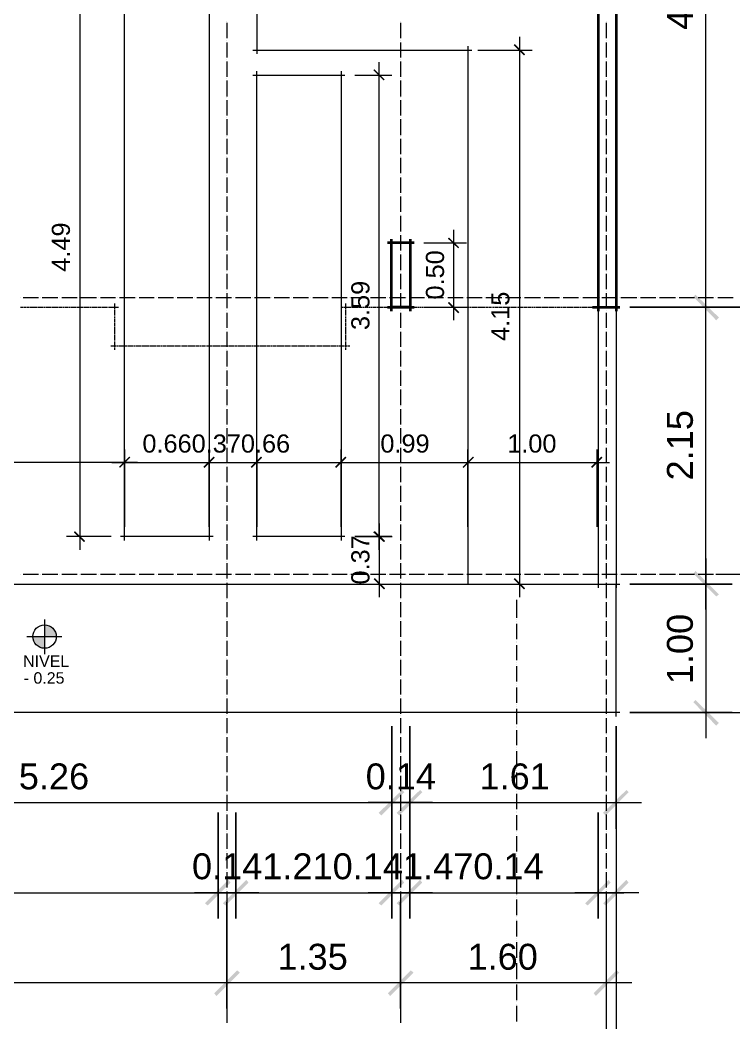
# Model space of a CAD drawing. Header units: millimetres. Extents: x 0 to 51.9, y -1.9 to 29.7.
# Drawn here: x 12.84 to 18.39, y 4.64 to 12.43 of the extents above; entities that cross this region are included whole.
import ezdxf

# ---------------------------------------------------------------- set-up
doc = ezdxf.new("R2010")
doc.units = ezdxf.units.MM
for name, color, linetype in [('PDF_0', 7, 'Continuous'), ('PDF_Arquitectura', 7, 'Continuous'), ('PDF_Ejes', 7, 'Continuous'), ('PDF_Muros', 7, 'Continuous'), ('PDF_Niveles', 2, 'Continuous'), ('PDF_Text', 7, 'Continuous')]:
    doc.layers.add(name, color=color, linetype=linetype)
doc.styles.add('PDF ArialMT', font='arial.ttf')

msp = doc.modelspace()

# ---------------------------------------------------------------- hatches: boundary and pattern name
at = {"layer": 'PDF_0', "transparency": 33554559}
for points in [[(16.7559, 12.1542), (16.7644, 12.1626), (16.6839, 12.2431), (16.6755, 12.2346)], [(15.6637, 11.9594), (15.6721, 11.9679), (15.5917, 12.0483), (15.5832, 12.0399)], [(16.2437, 10.6555), (16.2521, 10.664), (16.1717, 10.7402), (16.1632, 10.7317)], [(18.2715, 10.1179), (18.0894, 10.2957), (18.0725, 10.2788), (18.2503, 10.0967)], [(16.1717, 10.2407), (16.1632, 10.2322), (16.2437, 10.1518), (16.2521, 10.1602)], [(13.6147, 8.9495), (13.6951, 9.0299), (13.6867, 9.0384), (13.6062, 8.9579)], [(14.2709, 8.9495), (14.3513, 9.0299), (14.3429, 9.0384), (14.2624, 8.9579)], [(14.6392, 8.9495), (14.7196, 9.0299), (14.7112, 9.0384), (14.6307, 8.9579)], [(15.2954, 8.9495), (15.3758, 9.0299), (15.3673, 9.0384), (15.2869, 8.9579)], [(16.286, 8.9495), (16.3664, 9.0299), (16.358, 9.0384), (16.2775, 8.9579)], [(17.2766, 8.9579), (17.2851, 8.9495), (17.3655, 9.0299), (17.3571, 9.0384)], [(13.2633, 8.4584), (13.2549, 8.4499), (13.3353, 8.3737), (13.3438, 8.3822)], [(15.5917, 8.4584), (15.5832, 8.4499), (15.6637, 8.3737), (15.6721, 8.3822)], [(15.6679, 8.3737), (15.6764, 8.3822), (15.5959, 8.4584), (15.5875, 8.4499)], [(18.2715, 7.9673), (18.0894, 8.1493), (18.0725, 8.1282), (18.2503, 7.9504)], [(15.5959, 8.0943), (15.5875, 8.0858), (15.6679, 8.0054), (15.6764, 8.0139)], [(16.6839, 8.0943), (16.6755, 8.0858), (16.7559, 8.0054), (16.7644, 8.0139)], [(18.0894, 7.146), (18.0725, 7.1291), (18.2503, 6.9471), (18.2715, 6.9682)], [(15.8076, 6.4475), (15.6256, 6.2697), (15.6467, 6.2485), (15.8246, 6.4306)], [(15.7865, 6.2485), (15.9643, 6.4306), (15.9473, 6.4475), (15.7653, 6.2697)], [(17.3698, 6.2697), (17.3909, 6.2485), (17.5687, 6.4306), (17.5518, 6.4475)], [(14.4572, 5.749), (14.2751, 5.567), (14.2963, 5.55), (14.4741, 5.7278)], [(14.436, 5.55), (14.6138, 5.7278), (14.5969, 5.749), (14.4148, 5.567)], [(15.8076, 5.749), (15.6256, 5.567), (15.6467, 5.55), (15.8246, 5.7278)], [(15.7865, 5.55), (15.9643, 5.7278), (15.9473, 5.749), (15.7653, 5.567)], [(17.4121, 5.749), (17.2301, 5.567), (17.2512, 5.55), (17.429, 5.7278)], [(17.5687, 5.7278), (17.5518, 5.749), (17.3698, 5.567), (17.3909, 5.55)], [(14.5249, 5.0462), (14.3471, 4.8684), (14.364, 4.8473), (14.5461, 5.0293)], [(15.8754, 5.0462), (15.6976, 4.8684), (15.7145, 4.8473), (15.8965, 5.0293)], [(17.2978, 4.8684), (17.3147, 4.8473), (17.4968, 5.0293), (17.4756, 5.0462)]]:
    msp.add_hatch(color=256, dxfattribs=at).paths.add_polyline_path(points)
at = {"layer": 'PDF_Arquitectura', "true_color": 0x404040, "transparency": 33554559}
h = msp.add_hatch(color=250, dxfattribs=at)
h.paths.add_polyline_path([(13.0263, 7.6371), (12.9374, 7.6371), (12.9374, 7.6202), (12.9416, 7.6075), (12.9501, 7.5905), (12.9585, 7.5778), (12.9797, 7.5567), (12.9966, 7.5524), (13.0093, 7.5482), (13.0263, 7.5482)])
h.paths.add_polyline_path([(13.0432, 7.726), (13.0263, 7.726), (13.0263, 7.6371), (13.1152, 7.6371), (13.1152, 7.654), (13.1109, 7.6667), (13.0855, 7.7048), (13.0728, 7.7133), (13.0559, 7.7218)])

# ---------------------------------------------------------------- linework, layer by layer
at = {"layer": 'PDF_Arquitectura', "color": 250, "lineweight": 18, "true_color": 0x404040}
for points in [[(18.1699, 9.9994), (18.1699, 15.2488)], [(13.3014, 13.0009), (13.3014, 8.3145)], [(16.722, 7.9461), (16.722, 12.2981)], [(16.3961, 12.1965), (16.8194, 12.1965)], [(15.6298, 8.3145), (15.6298, 12.1034)], [(15.4393, 12.0018), (15.7272, 12.0018)], [(16.2098, 10.0967), (16.2098, 10.7995)], [(15.977, 10.6979), (16.3072, 10.6979)], [(18.1699, 7.8488), (18.1699, 10.3973)], [(15.977, 10.1983), (16.3072, 10.1983)], [(17.3232, 8.4923), (17.3232, 9.0934)], [(13.7502, 8.9918), (10.5201, 8.9918)], [(13.5512, 8.9918), (14.4064, 8.9918)], [(14.2074, 8.9918), (14.7747, 8.9918)], [(14.5757, 8.9918), (15.4351, 8.9918)], [(15.2319, 8.9918), (16.4215, 8.9918)], [(16.2225, 8.9918), (17.4206, 8.9918)], [(15.6298, 8.5177), (15.6298, 7.9461)], [(13.547, 8.4161), (13.1998, 8.4161)], [(15.7272, 8.4161), (15.4393, 8.4161), (15.7314, 8.4161)], [(18.1699, 8.2467), (18.1699, 6.8497)], [(18.2461, 8.1239), (19.0716, 8.1239)], [(15.4393, 8.0477), (15.7314, 8.0477)], [(16.3961, 8.0477), (16.8194, 8.0477)], [(18.3731, 7.0487), (17.5772, 7.0487), (21.1714, 7.0487)], [(17.4714, 6.1469), (17.4714, 6.9428), (17.4714, 3.3783)], [(10.2703, 6.3501), (15.9262, 6.3501)], [(16.0447, 6.3501), (15.8669, 6.3501), (15.7272, 6.3501), (15.5451, 6.3501)], [(15.6679, 6.3501), (17.6703, 6.3501)], [(17.4714, 6.2739), (17.4714, 5.4484)], [(10.41, 5.6474), (14.5757, 5.6474)], [(14.6942, 5.6474), (14.5164, 5.6474), (14.3767, 5.6474), (14.1947, 5.6474)], [(14.3175, 5.6474), (15.9262, 5.6474)], [(16.0447, 5.6474), (15.8669, 5.6474), (15.7272, 5.6474), (15.5451, 5.6474)], [(15.6679, 5.6474), (17.5306, 5.6474)], [(17.6492, 5.6474), (17.4714, 5.6474), (17.3317, 5.6474), (17.1496, 5.6474)], [(17.3952, 5.5754), (17.3952, 4.7499)], [(14.6477, 4.9489), (10.3423, 4.9489)], [(15.9981, 4.9489), (14.2455, 4.9489)], [(17.5941, 4.9489), (15.5959, 4.9489)], [(17.3952, 4.8727), (17.3952, 4.0472)]]:
    msp.add_lwpolyline(points, dxfattribs=at)
for points in [[(18.3731, 10.1983), (17.5772, 10.1983)], [(19.0716, 10.1983), (18.2461, 10.1983)], [(13.6486, 9.0934), (13.6486, 8.4923)], [(14.309, 9.0934), (14.309, 8.4923)], [(14.6773, 9.0934), (14.6773, 8.4923)], [(15.3335, 9.0934), (15.3335, 8.4923)], [(16.3199, 9.0934), (16.3199, 8.4923)], [(18.3731, 8.0477), (17.5772, 8.0477)], [(15.7272, 6.1469), (15.7272, 6.9428)], [(15.8669, 6.1469), (15.8669, 6.9428)], [(14.3767, 5.4484), (14.3767, 6.2739)], [(14.5164, 5.4484), (14.5164, 6.2739)], [(15.7272, 5.4484), (15.7272, 6.2739)], [(15.8669, 5.4484), (15.8669, 6.2739)], [(17.3317, 5.4484), (17.3317, 6.2739)], [(14.4445, 4.7499), (14.4445, 5.5754)], [(15.7949, 4.7499), (15.7949, 5.5754)]]:
    msp.add_lwpolyline(points, close=True, dxfattribs=at)
at = {"layer": 'PDF_Arquitectura', "lineweight": 5}
for points in [[(16.6966, 7.925), (16.6966, 7.7853)], [(16.6966, 7.7683), (16.6966, 7.7683)], [(16.6966, 7.7556), (16.6966, 7.7556)], [(16.6966, 7.7387), (16.6966, 7.6202)], [(16.6966, 7.6032), (16.6966, 7.6032)], [(16.6966, 7.5905), (16.6966, 7.5905)], [(16.6966, 7.5736), (16.6966, 7.4551)], [(16.6966, 7.4381), (16.6966, 7.4381)], [(16.6966, 7.4254), (16.6966, 7.4254)], [(16.6966, 7.4085), (16.6966, 7.29)], [(16.6966, 7.273), (16.6966, 7.273)], [(16.6966, 7.2603), (16.6966, 7.2603)], [(16.6966, 7.2434), (16.6966, 7.1249)], [(16.6966, 7.1079), (16.6966, 7.1079)], [(16.6966, 7.0952), (16.6966, 7.0952)], [(16.6966, 7.0783), (16.6966, 6.9598)], [(16.6966, 6.9428), (16.6966, 6.9428)], [(16.6966, 6.9301), (16.6966, 6.9301)], [(16.6966, 6.9132), (16.6966, 6.7947)], [(16.6966, 6.7777), (16.6966, 6.7777)], [(16.6966, 6.765), (16.6966, 6.765)], [(16.6966, 6.7481), (16.6966, 6.6295)], [(16.6966, 6.6126), (16.6966, 6.6126)], [(16.6966, 6.5999), (16.6966, 6.5999)], [(16.6966, 6.583), (16.6966, 6.4644)], [(16.6966, 6.4475), (16.6966, 6.4475)], [(16.6966, 6.4348), (16.6966, 6.4348)], [(16.6966, 6.4179), (16.6966, 6.2993)], [(16.6966, 6.2824), (16.6966, 6.2824)], [(16.6966, 6.2697), (16.6966, 6.2697)], [(16.6966, 6.2528), (16.6966, 6.1342)], [(16.6966, 6.1215), (16.6966, 6.1215)], [(16.6966, 6.1046), (16.6966, 6.1046)], [(16.6966, 6.0877), (16.6966, 5.9691)], [(16.6966, 5.9564), (16.6966, 5.9564)], [(16.6966, 5.9395), (16.6966, 5.9395)], [(16.6966, 5.9226), (16.6966, 5.804)], [(16.6966, 5.7913), (16.6966, 5.7913)], [(16.6966, 5.7744), (16.6966, 5.7744)], [(16.6966, 5.7575), (16.6966, 5.6389)], [(16.6966, 5.6262), (16.6966, 5.6262)], [(16.6966, 5.6093), (16.6966, 5.6093)], [(16.6966, 5.5966), (16.6966, 5.4738)], [(16.6966, 5.4611), (16.6966, 5.4611)], [(16.6966, 5.4442), (16.6966, 5.4442)], [(16.6966, 5.4315), (16.6966, 5.3087)], [(16.6966, 5.296), (16.6966, 5.296)], [(16.6966, 5.2791), (16.6966, 5.2791)], [(16.6966, 5.2664), (16.6966, 5.1436)], [(16.6966, 5.1309), (16.6966, 5.1309)], [(16.6966, 5.114), (16.6966, 5.114)], [(16.6966, 5.1013), (16.6966, 4.9785)], [(16.6966, 4.9658), (16.6966, 4.9658)], [(16.6966, 4.9489), (16.6966, 4.9489)], [(16.6966, 4.9362), (16.6966, 4.8134)], [(16.6966, 4.8007), (16.6966, 4.8007)], [(16.6966, 4.7838), (16.6966, 4.7838)], [(16.6966, 4.7711), (16.6966, 4.6483)]]:
    msp.add_lwpolyline(points, dxfattribs=at)
at = {"layer": 'PDF_Arquitectura', "color": 250, "lineweight": 9, "true_color": 0x404040}
for points in [[(13.0263, 7.7726), (13.0263, 7.5016)], [(13.1617, 7.6371), (12.8908, 7.6371)]]:
    msp.add_lwpolyline(points, dxfattribs=at)
at = {"layer": 'PDF_Arquitectura', "color": 250, "lineweight": 18, "true_color": 0x404040}
msp.add_circle((13.0284, 7.6392), 0.091, dxfattribs=at)
at = {"layer": 'PDF_Ejes', "lineweight": 9}
for points in [[(14.4445, 12.4209), (14.4445, 12.4209)], [(14.4445, 12.4082), (14.4445, 12.2896)], [(15.7949, 12.4209), (15.7949, 12.4209)], [(15.7949, 12.4082), (15.7949, 12.2896)], [(17.3952, 12.4209), (17.3952, 12.4209)], [(17.3952, 12.4082), (17.3952, 12.2896)], [(14.4445, 12.2727), (14.4445, 12.2727)], [(14.4445, 12.2558), (14.4445, 12.1372)], [(15.7949, 12.2727), (15.7949, 12.2727)], [(15.7949, 12.2558), (15.7949, 12.1372)], [(17.3952, 12.2727), (17.3952, 12.2727)], [(17.3952, 12.2558), (17.3952, 12.1372)], [(14.4445, 12.1245), (14.4445, 12.1245)], [(14.4445, 12.1076), (14.4445, 11.9891)], [(15.7949, 12.1245), (15.7949, 12.1245)], [(15.7949, 12.1076), (15.7949, 11.9891)], [(17.3952, 12.1245), (17.3952, 12.1245)], [(17.3952, 12.1076), (17.3952, 11.9891)], [(14.4445, 11.9721), (14.4445, 11.9721)], [(14.4445, 11.9594), (14.4445, 11.8367)], [(15.7949, 11.9721), (15.7949, 11.9721)], [(15.7949, 11.9594), (15.7949, 11.8367)], [(17.3952, 11.9721), (17.3952, 11.9721)], [(17.3952, 11.9594), (17.3952, 11.8367)], [(14.4445, 11.824), (14.4445, 11.824)], [(14.4445, 11.807), (14.4445, 11.6885)], [(15.7949, 11.824), (15.7949, 11.824)], [(15.7949, 11.807), (15.7949, 11.6885)], [(17.3952, 11.824), (17.3952, 11.824)], [(17.3952, 11.807), (17.3952, 11.6885)], [(14.4445, 11.6716), (14.4445, 11.6716)], [(14.4445, 11.6589), (14.4445, 11.5361)], [(15.7949, 11.6716), (15.7949, 11.6716)], [(15.7949, 11.6589), (15.7949, 11.5361)], [(17.3952, 11.6716), (17.3952, 11.6716)], [(17.3952, 11.6589), (17.3952, 11.5361)], [(14.4445, 11.5234), (14.4445, 11.5234)], [(14.4445, 11.5065), (14.4445, 11.3879)], [(15.7949, 11.5234), (15.7949, 11.5234)], [(15.7949, 11.5065), (15.7949, 11.3879)], [(17.3952, 11.5234), (17.3952, 11.5234)], [(17.3952, 11.5065), (17.3952, 11.3879)], [(14.4445, 11.371), (14.4445, 11.371)], [(14.4445, 11.3583), (14.4445, 11.2398)], [(15.7949, 11.371), (15.7949, 11.371)], [(15.7949, 11.3583), (15.7949, 11.2398)], [(17.3952, 11.371), (17.3952, 11.371)], [(17.3952, 11.3583), (17.3952, 11.2398)], [(14.4445, 11.2228), (14.4445, 11.2228)], [(15.7949, 11.2228), (15.7949, 11.2228)], [(17.3952, 11.2228), (17.3952, 11.2228)], [(14.4445, 11.2059), (14.4445, 11.0873)], [(15.7949, 11.2059), (15.7949, 11.0873)], [(17.3952, 11.2059), (17.3952, 11.0873)], [(14.4445, 11.0746), (14.4445, 11.0746)], [(15.7949, 11.0746), (15.7949, 11.0746)], [(17.3952, 11.0746), (17.3952, 11.0746)], [(14.4445, 11.0577), (14.4445, 10.9392)], [(15.7949, 11.0577), (15.7949, 10.9392)], [(17.3952, 11.0577), (17.3952, 10.9392)], [(14.4445, 10.9222), (14.4445, 10.9222)], [(14.4445, 10.9095), (14.4445, 10.7868)], [(15.7949, 10.9222), (15.7949, 10.9222)], [(15.7949, 10.9095), (15.7949, 10.7868)], [(17.3952, 10.9222), (17.3952, 10.9222)], [(17.3952, 10.9095), (17.3952, 10.7868)], [(14.4445, 10.7741), (14.4445, 10.7741)], [(14.4445, 10.7571), (14.4445, 10.6386)], [(15.7949, 10.7741), (15.7949, 10.7741)], [(15.7949, 10.7571), (15.7949, 10.6386)], [(17.3952, 10.7741), (17.3952, 10.7741)], [(17.3952, 10.7571), (17.3952, 10.6386)], [(14.4445, 10.6217), (14.4445, 10.6217)], [(14.4445, 10.609), (14.4445, 10.4862)], [(15.7949, 10.6217), (15.7949, 10.6217)], [(15.7949, 10.609), (15.7949, 10.4862)], [(17.3952, 10.6217), (17.3952, 10.6217)], [(17.3952, 10.609), (17.3952, 10.4862)], [(14.4445, 10.4735), (14.4445, 10.4735)], [(14.4445, 10.4566), (14.4445, 10.338)], [(15.7949, 10.4735), (15.7949, 10.4735)], [(15.7949, 10.4566), (15.7949, 10.338)], [(17.3952, 10.4735), (17.3952, 10.4735)], [(17.3952, 10.4566), (17.3952, 10.338)], [(14.4445, 10.3211), (14.4445, 10.3211)], [(14.4445, 10.3084), (14.4445, 10.1899)], [(15.7949, 10.3211), (15.7949, 10.3211)], [(15.7949, 10.3084), (15.7949, 10.1899)], [(17.3952, 10.3211), (17.3952, 10.3211)], [(17.3952, 10.3084), (17.3952, 10.1899)], [(12.8442, 10.2745), (12.8442, 10.2745)], [(12.8612, 10.2745), (12.9797, 10.2745)], [(12.9966, 10.2745), (12.9966, 10.2745)], [(13.0093, 10.2745), (13.1321, 10.2745)], [(13.1448, 10.2745), (13.1448, 10.2745)], [(13.1617, 10.2745), (13.2803, 10.2745)], [(13.2972, 10.2745), (13.2972, 10.2745)], [(13.3099, 10.2745), (13.4327, 10.2745)], [(13.4454, 10.2745), (13.4454, 10.2745)], [(13.4623, 10.2745), (13.5808, 10.2745)], [(13.5978, 10.2745), (13.5978, 10.2745)], [(13.6105, 10.2745), (13.7332, 10.2745)], [(13.7459, 10.2745), (13.7459, 10.2745)], [(13.7629, 10.2745), (13.8814, 10.2745)], [(13.8983, 10.2745), (13.8983, 10.2745)], [(13.911, 10.2745), (14.0296, 10.2745)], [(14.0465, 10.2745), (14.0465, 10.2745)], [(14.0592, 10.2745), (14.182, 10.2745)], [(14.1947, 10.2745), (14.1947, 10.2745)], [(14.2116, 10.2745), (14.3302, 10.2745)], [(14.3471, 10.2745), (14.3471, 10.2745)], [(14.3598, 10.2745), (14.4826, 10.2745)], [(14.4953, 10.2745), (14.4953, 10.2745)], [(14.5122, 10.2745), (14.6307, 10.2745)], [(14.6477, 10.2745), (14.6477, 10.2745)], [(14.6604, 10.2745), (14.7831, 10.2745)], [(14.7958, 10.2745), (14.7958, 10.2745)], [(14.8128, 10.2745), (14.9313, 10.2745)], [(14.9482, 10.2745), (14.9482, 10.2745)], [(14.9609, 10.2745), (15.0795, 10.2745)], [(15.0964, 10.2745), (15.0964, 10.2745)], [(15.1133, 10.2745), (15.2319, 10.2745)], [(15.2446, 10.2745), (15.2446, 10.2745)], [(15.2615, 10.2745), (15.38, 10.2745)], [(15.397, 10.2745), (15.397, 10.2745)], [(15.4097, 10.2745), (15.5324, 10.2745)], [(15.5451, 10.2745), (15.5451, 10.2745)], [(15.5621, 10.2745), (15.6806, 10.2745)], [(15.6976, 10.2745), (15.6976, 10.2745)], [(15.7103, 10.2745), (15.833, 10.2745)], [(15.8457, 10.2745), (15.8457, 10.2745)], [(15.8627, 10.2745), (15.9812, 10.2745)], [(15.9981, 10.2745), (15.9981, 10.2745)], [(16.0108, 10.2745), (16.1294, 10.2745)], [(16.1463, 10.2745), (16.1463, 10.2745)], [(16.1632, 10.2745), (16.2818, 10.2745)], [(16.2945, 10.2745), (16.2945, 10.2745)], [(16.3114, 10.2745), (16.4299, 10.2745)], [(16.4469, 10.2745), (16.4469, 10.2745)], [(16.4596, 10.2745), (16.5823, 10.2745)], [(16.595, 10.2745), (16.595, 10.2745)], [(16.612, 10.2745), (16.7305, 10.2745)], [(16.7474, 10.2745), (16.7474, 10.2745)], [(16.7601, 10.2745), (16.8829, 10.2745)], [(16.8956, 10.2745), (16.8956, 10.2745)], [(16.9125, 10.2745), (17.0311, 10.2745)], [(17.048, 10.2745), (17.048, 10.2745)], [(17.0607, 10.2745), (17.1792, 10.2745)], [(17.1962, 10.2745), (17.1962, 10.2745)], [(17.2131, 10.2745), (17.3317, 10.2745)], [(17.3444, 10.2745), (17.3444, 10.2745)], [(17.3613, 10.2745), (17.4798, 10.2745)], [(17.4968, 10.2745), (17.4968, 10.2745)], [(17.5095, 10.2745), (17.6322, 10.2745)], [(17.6449, 10.2745), (17.6449, 10.2745)], [(17.6619, 10.2745), (17.7804, 10.2745)], [(17.7973, 10.2745), (17.7973, 10.2745)], [(17.81, 10.2745), (17.9328, 10.2745)], [(17.9455, 10.2745), (17.9455, 10.2745)], [(17.9624, 10.2745), (18.081, 10.2745)], [(18.0979, 10.2745), (18.0979, 10.2745)], [(18.1106, 10.2745), (18.2291, 10.2745)], [(18.2461, 10.2745), (18.2461, 10.2745)], [(18.263, 10.2745), (18.3815, 10.2745)], [(14.4445, 10.1729), (14.4445, 10.1729)], [(14.4445, 10.156), (14.4445, 10.0375)], [(15.7949, 10.1729), (15.7949, 10.1729)], [(15.7949, 10.156), (15.7949, 10.0375)], [(17.3952, 10.1729), (17.3952, 10.1729)], [(17.3952, 10.156), (17.3952, 10.0375)], [(14.4445, 10.0248), (14.4445, 10.0248)], [(14.4445, 10.0078), (14.4445, 9.8893)], [(15.7949, 10.0248), (15.7949, 10.0248)], [(15.7949, 10.0078), (15.7949, 9.8893)], [(17.3952, 10.0248), (17.3952, 10.0248)], [(17.3952, 10.0078), (17.3952, 9.8893)], [(14.4445, 9.8724), (14.4445, 9.8724)], [(14.4445, 9.8597), (14.4445, 9.7369)], [(15.7949, 9.8724), (15.7949, 9.8724)], [(15.7949, 9.8597), (15.7949, 9.7369)], [(17.3952, 9.8724), (17.3952, 9.8724)], [(17.3952, 9.8597), (17.3952, 9.7369)], [(14.4445, 9.7242), (14.4445, 9.7242)], [(14.4445, 9.7072), (14.4445, 9.5887)], [(15.7949, 9.7242), (15.7949, 9.7242)], [(15.7949, 9.7072), (15.7949, 9.5887)], [(17.3952, 9.7242), (17.3952, 9.7242)], [(17.3952, 9.7072), (17.3952, 9.5887)], [(14.4445, 9.5718), (14.4445, 9.5718)], [(14.4445, 9.5591), (14.4445, 9.4363)], [(15.7949, 9.5718), (15.7949, 9.5718)], [(15.7949, 9.5591), (15.7949, 9.4363)], [(17.3952, 9.5718), (17.3952, 9.5718)], [(17.3952, 9.5591), (17.3952, 9.4363)], [(14.4445, 9.4236), (14.4445, 9.4236)], [(14.4445, 9.4067), (14.4445, 9.2881)], [(15.7949, 9.4236), (15.7949, 9.4236)], [(15.7949, 9.4067), (15.7949, 9.2881)], [(17.3952, 9.4236), (17.3952, 9.4236)], [(17.3952, 9.4067), (17.3952, 9.2881)], [(14.4445, 9.2712), (14.4445, 9.2712)], [(14.4445, 9.2585), (14.4445, 9.14)], [(15.7949, 9.2712), (15.7949, 9.2712)], [(15.7949, 9.2585), (15.7949, 9.14)], [(17.3952, 9.2712), (17.3952, 9.2712)], [(17.3952, 9.2585), (17.3952, 9.14)], [(14.4445, 9.123), (14.4445, 9.123)], [(15.7949, 9.123), (15.7949, 9.123)], [(17.3952, 9.123), (17.3952, 9.123)], [(14.4445, 9.1061), (14.4445, 8.9876)], [(15.7949, 9.1061), (15.7949, 8.9876)], [(17.3952, 9.1061), (17.3952, 8.9876)], [(14.4445, 8.9749), (14.4445, 8.9749)], [(15.7949, 8.9749), (15.7949, 8.9749)], [(17.3952, 8.9749), (17.3952, 8.9749)], [(14.4445, 8.9579), (14.4445, 8.8394)], [(15.7949, 8.9579), (15.7949, 8.8394)], [(17.3952, 8.9579), (17.3952, 8.8394)], [(14.4445, 8.8225), (14.4445, 8.8225)], [(14.4445, 8.8098), (14.4445, 8.687)], [(15.7949, 8.8225), (15.7949, 8.8225)], [(15.7949, 8.8098), (15.7949, 8.687)], [(17.3952, 8.8225), (17.3952, 8.8225)], [(17.3952, 8.8098), (17.3952, 8.687)], [(14.4445, 8.6743), (14.4445, 8.6743)], [(14.4445, 8.6574), (14.4445, 8.5388)], [(15.7949, 8.6743), (15.7949, 8.6743)], [(15.7949, 8.6574), (15.7949, 8.5388)], [(17.3952, 8.6743), (17.3952, 8.6743)], [(17.3952, 8.6574), (17.3952, 8.5388)], [(14.4445, 8.5219), (14.4445, 8.5219)], [(14.4445, 8.5092), (14.4445, 8.3864)], [(15.7949, 8.5219), (15.7949, 8.5219)], [(15.7949, 8.5092), (15.7949, 8.3864)], [(17.3952, 8.5219), (17.3952, 8.5219)], [(17.3952, 8.5092), (17.3952, 8.3864)], [(14.4445, 8.3737), (14.4445, 8.3737)], [(14.4445, 8.3568), (14.4445, 8.2383)], [(15.7949, 8.3737), (15.7949, 8.3737)], [(15.7949, 8.3568), (15.7949, 8.2383)], [(17.3952, 8.3737), (17.3952, 8.3737)], [(17.3952, 8.3568), (17.3952, 8.2383)], [(14.4445, 8.2213), (14.4445, 8.2213)], [(14.4445, 8.2086), (14.4445, 8.0901)], [(15.7949, 8.2213), (15.7949, 8.2213)], [(15.7949, 8.2086), (15.7949, 8.0901)], [(17.3952, 8.2213), (17.3952, 8.2213)], [(17.3952, 8.2086), (17.3952, 8.0901)], [(12.8442, 8.1239), (12.8442, 8.1239)], [(12.8612, 8.1239), (12.9797, 8.1239)], [(12.9966, 8.1239), (12.9966, 8.1239)], [(13.0093, 8.1239), (13.1321, 8.1239)], [(13.1448, 8.1239), (13.1448, 8.1239)], [(13.1617, 8.1239), (13.2803, 8.1239)], [(13.2972, 8.1239), (13.2972, 8.1239)], [(13.3099, 8.1239), (13.4327, 8.1239)], [(13.4454, 8.1239), (13.4454, 8.1239)], [(13.4623, 8.1239), (13.5808, 8.1239)], [(13.5978, 8.1239), (13.5978, 8.1239)], [(13.6105, 8.1239), (13.7332, 8.1239)], [(13.7459, 8.1239), (13.7459, 8.1239)], [(13.7629, 8.1239), (13.8814, 8.1239)], [(13.8983, 8.1239), (13.8983, 8.1239)], [(13.911, 8.1239), (14.0296, 8.1239)], [(14.0465, 8.1239), (14.0465, 8.1239)], [(14.0592, 8.1239), (14.182, 8.1239)], [(14.1947, 8.1239), (14.1947, 8.1239)], [(14.2116, 8.1239), (14.3302, 8.1239)], [(14.3471, 8.1239), (14.3471, 8.1239)], [(14.3598, 8.1239), (14.4826, 8.1239)], [(14.4953, 8.1239), (14.4953, 8.1239)], [(14.5122, 8.1239), (14.6307, 8.1239)], [(14.6477, 8.1239), (14.6477, 8.1239)], [(14.6604, 8.1239), (14.7831, 8.1239)], [(14.7958, 8.1239), (14.7958, 8.1239)], [(14.8128, 8.1239), (14.9313, 8.1239)], [(14.9482, 8.1239), (14.9482, 8.1239)], [(14.9609, 8.1239), (15.0795, 8.1239)], [(15.0964, 8.1239), (15.0964, 8.1239)], [(15.1133, 8.1239), (15.2319, 8.1239)], [(15.2446, 8.1239), (15.2446, 8.1239)], [(15.2615, 8.1239), (15.38, 8.1239)], [(15.397, 8.1239), (15.397, 8.1239)], [(15.4097, 8.1239), (15.5324, 8.1239)], [(15.5451, 8.1239), (15.5451, 8.1239)], [(15.5621, 8.1239), (15.6806, 8.1239)], [(15.6976, 8.1239), (15.6976, 8.1239)], [(15.7103, 8.1239), (15.833, 8.1239)], [(15.8457, 8.1239), (15.8457, 8.1239)], [(15.8627, 8.1239), (15.9812, 8.1239)], [(15.9981, 8.1239), (15.9981, 8.1239)], [(16.0108, 8.1239), (16.1294, 8.1239)], [(16.1463, 8.1239), (16.1463, 8.1239)], [(16.1632, 8.1239), (16.2818, 8.1239)], [(16.2945, 8.1239), (16.2945, 8.1239)], [(16.3114, 8.1239), (16.4299, 8.1239)], [(16.4469, 8.1239), (16.4469, 8.1239)], [(16.4596, 8.1239), (16.5823, 8.1239)], [(16.595, 8.1239), (16.595, 8.1239)], [(16.612, 8.1239), (16.7305, 8.1239)], [(16.7474, 8.1239), (16.7474, 8.1239)], [(16.7601, 8.1239), (16.8829, 8.1239)], [(16.8956, 8.1239), (16.8956, 8.1239)], [(16.9125, 8.1239), (17.0311, 8.1239)], [(17.048, 8.1239), (17.048, 8.1239)], [(17.0607, 8.1239), (17.1792, 8.1239)], [(17.1962, 8.1239), (17.1962, 8.1239)], [(17.2131, 8.1239), (17.3317, 8.1239)], [(17.3444, 8.1239), (17.3444, 8.1239)], [(17.3613, 8.1239), (17.4798, 8.1239)], [(17.4968, 8.1239), (17.4968, 8.1239)], [(17.5095, 8.1239), (17.6322, 8.1239)], [(17.6449, 8.1239), (17.6449, 8.1239)], [(17.6619, 8.1239), (17.7804, 8.1239)], [(17.7973, 8.1239), (17.7973, 8.1239)], [(17.81, 8.1239), (17.9328, 8.1239)], [(17.9455, 8.1239), (17.9455, 8.1239)], [(17.9624, 8.1239), (18.081, 8.1239)], [(18.0979, 8.1239), (18.0979, 8.1239)], [(18.1106, 8.1239), (18.2291, 8.1239)], [(18.2461, 8.1239), (18.2461, 8.1239)], [(18.263, 8.1239), (18.3815, 8.1239)], [(14.4445, 8.0731), (14.4445, 8.0731)], [(14.4445, 8.0562), (14.4445, 7.9377)], [(15.7949, 8.0731), (15.7949, 8.0731)], [(15.7949, 8.0562), (15.7949, 7.9377)], [(17.3952, 8.0731), (17.3952, 8.0731)], [(17.3952, 8.0562), (17.3952, 7.9377)], [(14.4445, 7.925), (14.4445, 7.925)], [(14.4445, 7.908), (14.4445, 7.7895)], [(15.7949, 7.925), (15.7949, 7.925)], [(15.7949, 7.908), (15.7949, 7.7895)], [(17.3952, 7.925), (17.3952, 7.925)], [(17.3952, 7.908), (17.3952, 7.7895)], [(14.4445, 7.7726), (14.4445, 7.7726)], [(14.4445, 7.7599), (14.4445, 7.6371)], [(15.7949, 7.7726), (15.7949, 7.7726)], [(15.7949, 7.7599), (15.7949, 7.6371)], [(17.3952, 7.7726), (17.3952, 7.7726)], [(17.3952, 7.7599), (17.3952, 7.6371)], [(14.4445, 7.6244), (14.4445, 7.6244)], [(14.4445, 7.6075), (14.4445, 7.4889)], [(15.7949, 7.6244), (15.7949, 7.6244)], [(15.7949, 7.6075), (15.7949, 7.4889)], [(17.3952, 7.6244), (17.3952, 7.6244)], [(17.3952, 7.6075), (17.3952, 7.4889)], [(14.4445, 7.472), (14.4445, 7.472)], [(14.4445, 7.4593), (14.4445, 7.3365)], [(15.7949, 7.472), (15.7949, 7.472)], [(15.7949, 7.4593), (15.7949, 7.3365)], [(17.3952, 7.472), (17.3952, 7.472)], [(17.3952, 7.4593), (17.3952, 7.3365)], [(14.4445, 7.3238), (14.4445, 7.3238)], [(14.4445, 7.3069), (14.4445, 7.1884)], [(15.7949, 7.3238), (15.7949, 7.3238)], [(15.7949, 7.3069), (15.7949, 7.1884)], [(17.3952, 7.3238), (17.3952, 7.3238)], [(17.3952, 7.3069), (17.3952, 7.1884)], [(14.4445, 7.1714), (14.4445, 7.1714)], [(15.7949, 7.1714), (15.7949, 7.1714)], [(17.3952, 7.1714), (17.3952, 7.1714)], [(14.4445, 7.1587), (14.4445, 7.0402)], [(15.7949, 7.1587), (15.7949, 7.0402)], [(17.3952, 7.1587), (17.3952, 7.0402)], [(14.4445, 7.0233), (14.4445, 7.0233)], [(15.7949, 7.0233), (15.7949, 7.0233)], [(17.3952, 7.0233), (17.3952, 7.0233)], [(14.4445, 7.0063), (14.4445, 6.8878)], [(15.7949, 7.0063), (15.7949, 6.8878)], [(17.3952, 7.0063), (17.3952, 6.8878)], [(14.4445, 6.8751), (14.4445, 6.8751)], [(14.4445, 6.8582), (14.4445, 6.7396)], [(15.7949, 6.8751), (15.7949, 6.8751)], [(15.7949, 6.8582), (15.7949, 6.7396)], [(17.3952, 6.8751), (17.3952, 6.8751)], [(17.3952, 6.8582), (17.3952, 6.7396)], [(14.4445, 6.7227), (14.4445, 6.7227)], [(14.4445, 6.71), (14.4445, 6.5872)], [(15.7949, 6.7227), (15.7949, 6.7227)], [(15.7949, 6.71), (15.7949, 6.5872)], [(17.3952, 6.7227), (17.3952, 6.7227)], [(17.3952, 6.71), (17.3952, 6.5872)], [(14.4445, 6.5745), (14.4445, 6.5745)], [(14.4445, 6.5576), (14.4445, 6.439)], [(15.7949, 6.5745), (15.7949, 6.5745)], [(15.7949, 6.5576), (15.7949, 6.439)], [(17.3952, 6.5745), (17.3952, 6.5745)], [(17.3952, 6.5576), (17.3952, 6.439)], [(14.4445, 6.4221), (14.4445, 6.4221)], [(14.4445, 6.4094), (14.4445, 6.2866)], [(15.7949, 6.4221), (15.7949, 6.4221)], [(15.7949, 6.4094), (15.7949, 6.2866)], [(17.3952, 6.4221), (17.3952, 6.4221)], [(17.3952, 6.4094), (17.3952, 6.2866)], [(14.4445, 6.2739), (14.4445, 6.2739)], [(14.4445, 6.257), (14.4445, 6.1385)], [(15.7949, 6.2739), (15.7949, 6.2739)], [(15.7949, 6.257), (15.7949, 6.1385)], [(17.3952, 6.2739), (17.3952, 6.2739)], [(17.3952, 6.257), (17.3952, 6.1385)], [(14.4445, 6.1215), (14.4445, 6.1215)], [(14.4445, 6.1088), (14.4445, 5.9903)], [(15.7949, 6.1215), (15.7949, 6.1215)], [(15.7949, 6.1088), (15.7949, 5.9903)], [(17.3952, 6.1215), (17.3952, 6.1215)], [(17.3952, 6.1088), (17.3952, 5.9903)], [(14.4445, 5.9734), (14.4445, 5.9734)], [(14.4445, 5.9564), (14.4445, 5.8379)], [(15.7949, 5.9734), (15.7949, 5.9734)], [(15.7949, 5.9564), (15.7949, 5.8379)], [(17.3952, 5.9734), (17.3952, 5.9734)], [(17.3952, 5.9564), (17.3952, 5.8379)], [(14.4445, 5.8252), (14.4445, 5.8252)], [(14.4445, 5.8083), (14.4445, 5.6897)], [(15.7949, 5.8252), (15.7949, 5.8252)], [(15.7949, 5.8083), (15.7949, 5.6897)], [(17.3952, 5.8252), (17.3952, 5.8252)], [(17.3952, 5.8083), (17.3952, 5.6897)], [(14.4445, 5.6728), (14.4445, 5.6728)], [(14.4445, 5.6601), (14.4445, 5.5373)], [(15.7949, 5.6728), (15.7949, 5.6728)], [(15.7949, 5.6601), (15.7949, 5.5373)], [(17.3952, 5.6728), (17.3952, 5.6728)], [(17.3952, 5.6601), (17.3952, 5.5373)], [(14.4445, 5.5246), (14.4445, 5.5246)], [(14.4445, 5.5077), (14.4445, 5.3892)], [(15.7949, 5.5246), (15.7949, 5.5246)], [(15.7949, 5.5077), (15.7949, 5.3892)], [(17.3952, 5.5246), (17.3952, 5.5246)], [(17.3952, 5.5077), (17.3952, 5.3892)], [(14.4445, 5.3722), (14.4445, 5.3722)], [(14.4445, 5.3595), (14.4445, 5.2368)], [(15.7949, 5.3722), (15.7949, 5.3722)], [(15.7949, 5.3595), (15.7949, 5.2368)], [(17.3952, 5.3722), (17.3952, 5.3722)], [(17.3952, 5.3595), (17.3952, 5.2368)], [(14.4445, 5.224), (14.4445, 5.224)], [(15.7949, 5.224), (15.7949, 5.224)], [(17.3952, 5.224), (17.3952, 5.224)], [(14.4445, 5.2071), (14.4445, 5.0886)], [(15.7949, 5.2071), (15.7949, 5.0886)], [(17.3952, 5.2071), (17.3952, 5.0886)], [(14.4445, 5.0716), (14.4445, 5.0716)], [(15.7949, 5.0716), (15.7949, 5.0716)], [(17.3952, 5.0716), (17.3952, 5.0716)], [(14.4445, 5.0589), (14.4445, 4.9404)], [(15.7949, 5.0589), (15.7949, 4.9404)], [(17.3952, 5.0589), (17.3952, 4.9404)], [(14.4445, 4.9235), (14.4445, 4.9235)], [(15.7949, 4.9235), (15.7949, 4.9235)], [(17.3952, 4.9235), (17.3952, 4.9235)], [(14.4445, 4.9065), (14.4445, 4.788)], [(15.7949, 4.9065), (15.7949, 4.788)], [(17.3952, 4.9065), (17.3952, 4.788)], [(14.4445, 4.7753), (14.4445, 4.7753)], [(14.4445, 4.7584), (14.4445, 4.6398)], [(15.7949, 4.7753), (15.7949, 4.7753)], [(15.7949, 4.7584), (15.7949, 4.6398)], [(17.3952, 4.7753), (17.3952, 4.7753)], [(17.3952, 4.7584), (17.3952, 4.6398)]]:
    msp.add_lwpolyline(points, dxfattribs=at)
at = {"layer": 'PDF_Muros', "lineweight": 35}
for points in [[(17.4714, 23.0764), (17.4714, 10.1687)], [(17.3317, 15.833), (17.3317, 10.1687)], [(15.9008, 10.6979), (15.6933, 10.6979)], [(15.723, 10.7275), (15.723, 10.1687)], [(15.8711, 10.7275), (15.8711, 10.1687)], [(15.6933, 10.1983), (15.9008, 10.1983)], [(15.8711, 10.1983), (15.723, 10.1983)], [(17.2893, 10.1983), (17.501, 10.1983)]]:
    msp.add_lwpolyline(points, dxfattribs=at)
at = {"layer": 'PDF_Muros', "lineweight": 9}
for points in [[(13.5724, 10.228), (13.5724, 10.2153)], [(13.5724, 10.211), (13.5724, 10.1983), (13.5724, 10.1856)], [(15.3716, 10.2153), (15.3716, 10.228)], [(15.3716, 10.1856), (15.3716, 10.1983), (15.3716, 10.211)], [(12.84, 10.1983), (12.8527, 10.1983)], [(12.8569, 10.1983), (12.8654, 10.1983)], [(12.8696, 10.1983), (12.8823, 10.1983)], [(12.8866, 10.1983), (12.8993, 10.1983), (12.912, 10.1983)], [(12.9162, 10.1983), (12.9289, 10.1983), (12.9416, 10.1983)], [(12.9458, 10.1983), (12.9585, 10.1983), (12.9712, 10.1983)], [(12.9755, 10.1983), (12.9882, 10.1983), (13.0009, 10.1983)], [(13.0051, 10.1983), (13.0178, 10.1983)], [(13.022, 10.1983), (13.0305, 10.1983)], [(13.0347, 10.1983), (13.0474, 10.1983)], [(13.0517, 10.1983), (13.0601, 10.1983)], [(13.0644, 10.1983), (13.0771, 10.1983)], [(13.0813, 10.1983), (13.094, 10.1983), (13.1067, 10.1983)], [(13.1109, 10.1983), (13.1236, 10.1983), (13.1363, 10.1983)], [(13.1406, 10.1983), (13.1533, 10.1983), (13.166, 10.1983)], [(13.1702, 10.1983), (13.1829, 10.1983)], [(13.1871, 10.1983), (13.1956, 10.1983)], [(13.1998, 10.1983), (13.2125, 10.1983)], [(13.2168, 10.1983), (13.2252, 10.1983)], [(13.2295, 10.1983), (13.2422, 10.1983)], [(13.2464, 10.1983), (13.2591, 10.1983), (13.2718, 10.1983)], [(13.276, 10.1983), (13.2887, 10.1983), (13.3014, 10.1983)], [(13.3057, 10.1983), (13.3184, 10.1983), (13.3311, 10.1983)], [(13.3353, 10.1983), (13.348, 10.1983)], [(13.3522, 10.1983), (13.3607, 10.1983)], [(13.3649, 10.1983), (13.3776, 10.1983)], [(13.3819, 10.1983), (13.3903, 10.1983)], [(13.3946, 10.1983), (13.4073, 10.1983)], [(13.4115, 10.1983), (13.4242, 10.1983), (13.4369, 10.1983)], [(13.4411, 10.1983), (13.4538, 10.1983), (13.4665, 10.1983)], [(13.4708, 10.1983), (13.4835, 10.1983), (13.4962, 10.1983)], [(13.5004, 10.1983), (13.5131, 10.1983)], [(13.5173, 10.1983), (13.5258, 10.1983)], [(13.53, 10.1983), (13.5427, 10.1983)], [(13.547, 10.1983), (13.5554, 10.1983)], [(13.5597, 10.1983), (13.5724, 10.1983)], [(13.5724, 10.1814), (13.5724, 10.1687)], [(13.5724, 10.1645), (13.5724, 10.156)], [(13.5724, 10.1518), (13.5724, 10.1391)], [(13.5724, 10.1348), (13.5724, 10.1264)], [(13.5766, 10.1983), (13.5893, 10.1983), (13.602, 10.1983)], [(15.3419, 10.1983), (15.3504, 10.1983)], [(15.3546, 10.1983), (15.3631, 10.1983)], [(15.3673, 10.1983), (15.38, 10.1983)], [(15.3716, 10.1687), (15.3716, 10.1814)], [(15.3716, 10.156), (15.3716, 10.1645)], [(15.3716, 10.1391), (15.3716, 10.1518)], [(15.3716, 10.1264), (15.3716, 10.1348)], [(15.3843, 10.1983), (15.3927, 10.1983)], [(15.397, 10.1983), (15.4097, 10.1983)], [(15.4139, 10.1983), (15.4266, 10.1983), (15.4393, 10.1983)], [(15.4435, 10.1983), (15.4562, 10.1983), (15.4689, 10.1983)], [(15.4732, 10.1983), (15.4859, 10.1983), (15.4986, 10.1983)], [(15.5028, 10.1983), (15.5155, 10.1983)], [(15.5197, 10.1983), (15.5282, 10.1983)], [(15.5324, 10.1983), (15.5451, 10.1983)], [(15.5494, 10.1983), (15.5578, 10.1983)], [(15.5621, 10.1983), (15.5748, 10.1983)], [(15.579, 10.1983), (15.5917, 10.1983), (15.6044, 10.1983)], [(15.6086, 10.1983), (15.6213, 10.1983), (15.634, 10.1983)], [(15.6383, 10.1983), (15.651, 10.1983), (15.6637, 10.1983)], [(15.6679, 10.1983), (15.6806, 10.1983), (15.6933, 10.1983)], [(15.6976, 10.1983), (15.7103, 10.1983)], [(15.7145, 10.1983), (15.723, 10.1983)], [(15.8711, 10.1983), (15.8838, 10.1983), (15.8965, 10.1983)], [(15.9008, 10.1983), (15.9135, 10.1983), (15.9262, 10.1983)], [(15.9304, 10.1983), (15.9431, 10.1983)], [(15.9473, 10.1983), (15.9558, 10.1983)], [(15.96, 10.1983), (15.9727, 10.1983)], [(15.977, 10.1983), (15.9854, 10.1983)], [(15.9897, 10.1983), (16.0024, 10.1983)], [(16.0066, 10.1983), (16.0193, 10.1983), (16.032, 10.1983)], [(16.0362, 10.1983), (16.0489, 10.1983), (16.0616, 10.1983)], [(16.0659, 10.1983), (16.0786, 10.1983), (16.0913, 10.1983)], [(16.0955, 10.1983), (16.1082, 10.1983), (16.1209, 10.1983)], [(16.1251, 10.1983), (16.1378, 10.1983)], [(16.1421, 10.1983), (16.1505, 10.1983)], [(16.1548, 10.1983), (16.1675, 10.1983)], [(16.1717, 10.1983), (16.1802, 10.1983)], [(16.1844, 10.1983), (16.1971, 10.1983)], [(16.2013, 10.1983), (16.214, 10.1983), (16.2267, 10.1983)], [(16.231, 10.1983), (16.2437, 10.1983), (16.2564, 10.1983)], [(16.2606, 10.1983), (16.2733, 10.1983), (16.286, 10.1983)], [(16.2902, 10.1983), (16.3029, 10.1983)], [(16.3072, 10.1983), (16.3156, 10.1983)], [(16.3199, 10.1983), (16.3326, 10.1983)], [(16.3368, 10.1983), (16.3453, 10.1983)], [(16.3495, 10.1983), (16.3622, 10.1983)], [(16.3664, 10.1983), (16.3791, 10.1983), (16.3918, 10.1983)], [(16.3961, 10.1983), (16.4088, 10.1983), (16.4215, 10.1983)], [(16.4257, 10.1983), (16.4384, 10.1983), (16.4511, 10.1983)], [(16.4553, 10.1983), (16.468, 10.1983)], [(16.4723, 10.1983), (16.4807, 10.1983)], [(16.485, 10.1983), (16.4977, 10.1983)], [(16.5019, 10.1983), (16.5104, 10.1983)], [(16.5146, 10.1983), (16.5273, 10.1983)], [(16.5315, 10.1983), (16.5442, 10.1983), (16.5569, 10.1983)], [(16.5612, 10.1983), (16.5739, 10.1983), (16.5866, 10.1983)], [(16.5908, 10.1983), (16.6035, 10.1983), (16.6162, 10.1983)], [(16.6204, 10.1983), (16.6331, 10.1983), (16.6458, 10.1983)], [(16.6501, 10.1983), (16.6628, 10.1983)], [(16.667, 10.1983), (16.6755, 10.1983)], [(16.6797, 10.1983), (16.6924, 10.1983)], [(16.6966, 10.1983), (16.7051, 10.1983)], [(16.7093, 10.1983), (16.722, 10.1983)], [(16.7263, 10.1983), (16.739, 10.1983), (16.7517, 10.1983)], [(16.7559, 10.1983), (16.7686, 10.1983), (16.7813, 10.1983)], [(16.7855, 10.1983), (16.7982, 10.1983), (16.8109, 10.1983)], [(16.8152, 10.1983), (16.8279, 10.1983)], [(16.8321, 10.1983), (16.8406, 10.1983)], [(16.8448, 10.1983), (16.8575, 10.1983)], [(16.8617, 10.1983), (16.8702, 10.1983)], [(16.8744, 10.1983), (16.8871, 10.1983)], [(16.8914, 10.1983), (16.9041, 10.1983), (16.9168, 10.1983)], [(16.921, 10.1983), (16.9337, 10.1983), (16.9464, 10.1983)], [(16.9506, 10.1983), (16.9633, 10.1983), (16.976, 10.1983)], [(16.9803, 10.1983), (16.993, 10.1983)], [(16.9972, 10.1983), (17.0057, 10.1983)], [(17.0099, 10.1983), (17.0226, 10.1983)], [(17.0268, 10.1983), (17.0353, 10.1983)], [(17.0395, 10.1983), (17.0522, 10.1983)], [(17.0565, 10.1983), (17.0692, 10.1983), (17.0819, 10.1983)], [(17.0861, 10.1983), (17.0988, 10.1983), (17.1115, 10.1983)], [(17.1157, 10.1983), (17.1284, 10.1983), (17.1411, 10.1983)], [(17.1454, 10.1983), (17.1581, 10.1983)], [(17.1623, 10.1983), (17.1708, 10.1983)], [(17.175, 10.1983), (17.1877, 10.1983)], [(17.192, 10.1983), (17.2004, 10.1983)], [(17.2047, 10.1983), (17.2174, 10.1983)], [(17.2216, 10.1983), (17.2343, 10.1983), (17.247, 10.1983)], [(17.2512, 10.1983), (17.2639, 10.1983), (17.2766, 10.1983)], [(17.2809, 10.1983), (17.2936, 10.1983), (17.3063, 10.1983)], [(17.3105, 10.1983), (17.3232, 10.1983)], [(13.5724, 10.1221), (13.5724, 10.1094)], [(13.5724, 10.1052), (13.5724, 10.0925), (13.5724, 10.0798)], [(13.5724, 10.0756), (13.5724, 10.0629), (13.5724, 10.0502)], [(15.3716, 10.1094), (15.3716, 10.1221)], [(15.3716, 10.0798), (15.3716, 10.0925), (15.3716, 10.1052)], [(15.3716, 10.0502), (15.3716, 10.0629), (15.3716, 10.0756)], [(13.5724, 10.0459), (13.5724, 10.0332), (13.5724, 10.0205)], [(13.5724, 10.0163), (13.5724, 10.0036), (13.5724, 9.9909)], [(13.5724, 9.9867), (13.5724, 9.974)], [(15.3716, 10.0205), (15.3716, 10.0332), (15.3716, 10.0459)], [(15.3716, 9.9909), (15.3716, 10.0036), (15.3716, 10.0163)], [(15.3716, 9.974), (15.3716, 9.9867)], [(13.5427, 9.8978), (13.5554, 9.8978)], [(13.5597, 9.8978), (13.5681, 9.8978)], [(13.5724, 9.9697), (13.5724, 9.9613)], [(13.5724, 9.957), (13.5724, 9.9443)], [(13.5724, 9.9401), (13.5724, 9.9316)], [(13.5724, 9.9274), (13.5724, 9.9147)], [(13.5724, 9.9105), (13.5724, 9.8978), (13.5724, 9.8851)], [(13.5724, 9.8978), (13.5851, 9.8978)], [(13.5893, 9.8978), (13.5978, 9.8978)], [(13.602, 9.8978), (13.6147, 9.8978)], [(13.6189, 9.8978), (13.6316, 9.8978), (13.6443, 9.8978)], [(13.6486, 9.8978), (13.6613, 9.8978), (13.674, 9.8978)], [(13.6782, 9.8978), (13.6909, 9.8978), (13.7036, 9.8978)], [(13.7078, 9.8978), (13.7205, 9.8978)], [(13.7248, 9.8978), (13.7332, 9.8978)], [(13.7375, 9.8978), (13.7502, 9.8978)], [(13.7544, 9.8978), (13.7629, 9.8978)], [(13.7671, 9.8978), (13.7798, 9.8978)], [(13.784, 9.8978), (13.7967, 9.8978), (13.8094, 9.8978)], [(13.8137, 9.8978), (13.8264, 9.8978), (13.8391, 9.8978)], [(13.8433, 9.8978), (13.856, 9.8978), (13.8687, 9.8978)], [(13.8729, 9.8978), (13.8856, 9.8978), (13.8983, 9.8978)], [(13.9026, 9.8978), (13.9153, 9.8978)], [(13.9195, 9.8978), (13.928, 9.8978)], [(13.9322, 9.8978), (13.9449, 9.8978)], [(13.9491, 9.8978), (13.9576, 9.8978)], [(13.9618, 9.8978), (13.9745, 9.8978)], [(13.9788, 9.8978), (13.9915, 9.8978), (14.0042, 9.8978)], [(14.0084, 9.8978), (14.0211, 9.8978), (14.0338, 9.8978)], [(14.038, 9.8978), (14.0507, 9.8978), (14.0634, 9.8978)], [(14.0677, 9.8978), (14.0804, 9.8978)], [(14.0846, 9.8978), (14.0931, 9.8978)], [(14.0973, 9.8978), (14.11, 9.8978)], [(14.1142, 9.8978), (14.1227, 9.8978)], [(14.1269, 9.8978), (14.1396, 9.8978)], [(14.1439, 9.8978), (14.1566, 9.8978), (14.1693, 9.8978)], [(14.1735, 9.8978), (14.1862, 9.8978), (14.1989, 9.8978)], [(14.2032, 9.8978), (14.2159, 9.8978), (14.2286, 9.8978)], [(14.2328, 9.8978), (14.2455, 9.8978)], [(14.2497, 9.8978), (14.2582, 9.8978)], [(14.2624, 9.8978), (14.2751, 9.8978)], [(14.2794, 9.8978), (14.2878, 9.8978)], [(14.2921, 9.8978), (14.3048, 9.8978)], [(14.309, 9.8978), (14.3217, 9.8978), (14.3344, 9.8978)], [(14.3386, 9.8978), (14.3513, 9.8978), (14.364, 9.8978)], [(14.3683, 9.8978), (14.381, 9.8978), (14.3937, 9.8978)], [(14.3979, 9.8978), (14.4106, 9.8978)], [(14.4148, 9.8978), (14.4233, 9.8978)], [(14.4275, 9.8978), (14.4402, 9.8978)], [(14.4445, 9.8978), (14.4529, 9.8978)], [(14.4572, 9.8978), (14.4699, 9.8978)], [(14.4741, 9.8978), (14.4868, 9.8978), (14.4995, 9.8978)], [(14.5037, 9.8978), (14.5164, 9.8978), (14.5291, 9.8978)], [(14.5334, 9.8978), (14.5461, 9.8978), (14.5588, 9.8978)], [(14.563, 9.8978), (14.5757, 9.8978), (14.5884, 9.8978)], [(14.5926, 9.8978), (14.6053, 9.8978)], [(14.6096, 9.8978), (14.618, 9.8978)], [(14.6223, 9.8978), (14.635, 9.8978)], [(14.6392, 9.8978), (14.6477, 9.8978)], [(14.6519, 9.8978), (14.6646, 9.8978)], [(14.6688, 9.8978), (14.6815, 9.8978), (14.6942, 9.8978)], [(14.6985, 9.8978), (14.7112, 9.8978), (14.7239, 9.8978)], [(14.7281, 9.8978), (14.7408, 9.8978), (14.7535, 9.8978)], [(14.7577, 9.8978), (14.7704, 9.8978)], [(14.7747, 9.8978), (14.7831, 9.8978)], [(14.7874, 9.8978), (14.8001, 9.8978)], [(14.8043, 9.8978), (14.8128, 9.8978)], [(14.817, 9.8978), (14.8297, 9.8978)], [(14.8339, 9.8978), (14.8466, 9.8978), (14.8593, 9.8978)], [(14.8636, 9.8978), (14.8763, 9.8978), (14.889, 9.8978)], [(14.8932, 9.8978), (14.9059, 9.8978), (14.9186, 9.8978)], [(14.9228, 9.8978), (14.9355, 9.8978)], [(14.9398, 9.8978), (14.9482, 9.8978)], [(14.9525, 9.8978), (14.9652, 9.8978)], [(14.9694, 9.8978), (14.9779, 9.8978)], [(14.9821, 9.8978), (14.9948, 9.8978)], [(14.999, 9.8978), (15.0117, 9.8978), (15.0244, 9.8978)], [(15.0287, 9.8978), (15.0414, 9.8978), (15.0541, 9.8978)], [(15.0583, 9.8978), (15.071, 9.8978), (15.0837, 9.8978)], [(15.0879, 9.8978), (15.1006, 9.8978), (15.1133, 9.8978)], [(15.1176, 9.8978), (15.1303, 9.8978)], [(15.1345, 9.8978), (15.143, 9.8978)], [(15.1472, 9.8978), (15.1599, 9.8978)], [(15.1641, 9.8978), (15.1768, 9.8978), (15.1895, 9.8978)], [(15.1938, 9.8978), (15.2065, 9.8978), (15.2192, 9.8978)], [(15.2234, 9.8978), (15.2361, 9.8978), (15.2488, 9.8978)], [(15.253, 9.8978), (15.2657, 9.8978), (15.2784, 9.8978)], [(15.2827, 9.8978), (15.2954, 9.8978)], [(15.2996, 9.8978), (15.3081, 9.8978)], [(15.3123, 9.8978), (15.325, 9.8978)], [(15.3292, 9.8978), (15.3377, 9.8978)], [(15.3419, 9.8978), (15.3546, 9.8978)], [(15.3589, 9.8978), (15.3716, 9.8978), (15.3843, 9.8978)], [(15.3716, 9.9613), (15.3716, 9.9697)], [(15.3716, 9.9443), (15.3716, 9.957)], [(15.3716, 9.9316), (15.3716, 9.9401)], [(15.3716, 9.9147), (15.3716, 9.9274)], [(15.3716, 9.8851), (15.3716, 9.8978), (15.3716, 9.9105)], [(15.3885, 9.8978), (15.4012, 9.8978)], [(13.5724, 9.8808), (13.5724, 9.8681)], [(15.3716, 9.8681), (15.3716, 9.8808)]]:
    msp.add_lwpolyline(points, dxfattribs=at)
at = {"layer": 'PDF_Muros', "lineweight": 18}
for points in [[(17.3317, 10.1983), (17.3317, 8.0181)], [(17.4714, 10.1983), (17.4714, 8.0181)], [(17.2893, 8.0477), (17.501, 8.0477)]]:
    msp.add_lwpolyline(points, dxfattribs=at)
at = {"layer": 'PDF_Niveles', "lineweight": 9}
for points in [[(14.6773, 13.0474), (14.6773, 12.1669)], [(13.6486, 8.3864), (13.6486, 12.9331)], [(14.309, 12.9331), (14.309, 8.3864)], [(14.6477, 12.1965), (16.3495, 12.1965)], [(16.3199, 12.2261), (16.3199, 8.0477)], [(14.6477, 12.0018), (15.3631, 12.0018)], [(14.6773, 8.3864), (14.6773, 12.0314)], [(15.3335, 12.0314), (15.3335, 8.3864)], [(14.3386, 8.4161), (13.6189, 8.4161)], [(15.3631, 8.4161), (14.6477, 8.4161)], [(10.6217, 8.0477), (17.3232, 8.0477)], [(17.4714, 7.019), (17.4714, 8.0477)], [(17.501, 7.0487), (10.4396, 7.0487)]]:
    msp.add_lwpolyline(points, dxfattribs=at)

# ---------------------------------------------------------------- texts
at = {"layer": 'PDF_Text', "attachment_point": 4, "rotation": 90, "style": 'PDF ArialMT'}
for s, insert, char_height in [('4.85', (17.9691, 12.3536), 0.20116), ('4.49', (13.1558, 10.4739), 0.14081), ('0.50', (16.0643, 10.258), 0.14081), ('3.59', (15.4843, 10.0209), 0.14081), ('4.15', (16.5724, 9.9363), 0.14081), ('2.15', (17.9691, 8.8525), 0.20116), ('0.37', (15.4843, 8.0438), 0.14081), ('1.00', (17.9691, 7.2691), 0.20116)]:
    msp.add_mtext(s, dxfattribs=dict(at, insert=insert, char_height=char_height))
at = {"layer": 'PDF_Text', "attachment_point": 4, "style": 'PDF ArialMT'}
for s, insert, char_height in [('0.660.370.66', (13.7888, 9.1383), 0.140811), ('0.99', (15.6389, 9.1383), 0.14081), ('1.00', (16.6253, 9.1383), 0.14081), ('NIVEL', (12.8617, 7.4486), 0.08871), ('- 0.25', (12.8659, 7.3174), 0.08871), ('5.26', (12.8278, 6.5519), 0.20116), ('0.14', (15.5246, 6.5519), 0.20116), ('1.61', (16.4094, 6.5519), 0.20116), ('0.141.210.141.470.14', (14.1741, 5.8533), 0.201156), ('1.35', (14.8388, 5.1506), 0.20116), ('1.60', (16.3163, 5.1506), 0.20116)]:
    msp.add_mtext(s, dxfattribs=dict(at, insert=insert, char_height=char_height))

doc.saveas('drawing.dxf')
